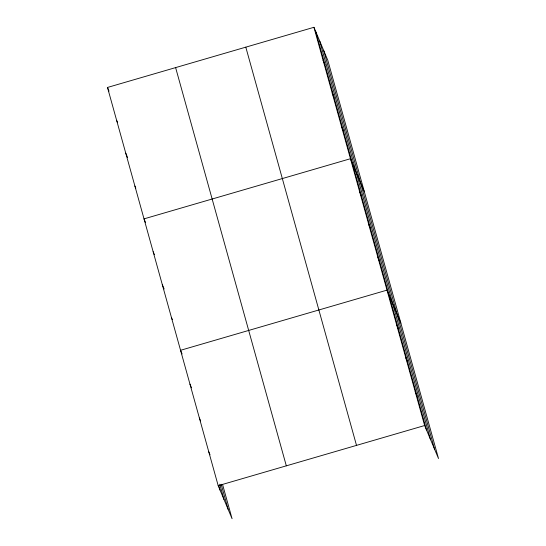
<?xml version="1.0" encoding="UTF-8"?>
<svg xmlns="http://www.w3.org/2000/svg" width="546" height="546" viewBox="0 0 546 546"><rect width="100%" height="100%" fill="white"/><g stroke="black" fill="none" stroke-linecap="round" stroke-linejoin="round"><path stroke-width="0.82" d="M222.666 484.848L232.07 518.7L218.195 485.687L107.487 87.456L313.93 27.3L327.805 60.313L438.513 458.544L424.638 425.532L313.93 27.3M218.195 485.687L424.638 425.532M323.061 60.156L324.918 64.571M332.193 93.011L334.05 97.427M341.325 125.86L343.188 130.282M364.339 191.728L350.464 158.715L144.021 218.871L145.57 222.556M359.596 191.571L361.452 195.987M368.727 224.426L370.584 228.842M377.866 257.282L379.723 261.698M400.873 323.143L386.998 290.131L180.555 350.293L182.105 353.972M396.41 323.983L398.266 328.399M405.815 357.835L407.678 362.251M415.226 391.687L417.083 396.103M107.487 87.456L109.036 91.141M116.619 120.311L117.547 122.522M125.751 153.167L127.607 157.582M134.889 186.022L135.817 188.227M153.153 251.726L154.395 254.675M162.285 284.582L164.141 288.998M171.424 317.438L172.352 319.642M189.967 384.138L191.51 387.824M199.379 417.99L200.614 420.932M208.784 451.842L210.026 454.784M323.839 50.874L434.548 449.105M319.751 41.155L430.46 439.387M315.786 31.716L426.494 429.955M245.802 47.154L356.511 445.386M175.614 67.602L286.322 465.84M221.164 484.282L228.105 509.268M219.765 484.227L224.017 499.542M218.707 485.271L220.052 490.11"/></g></svg>
